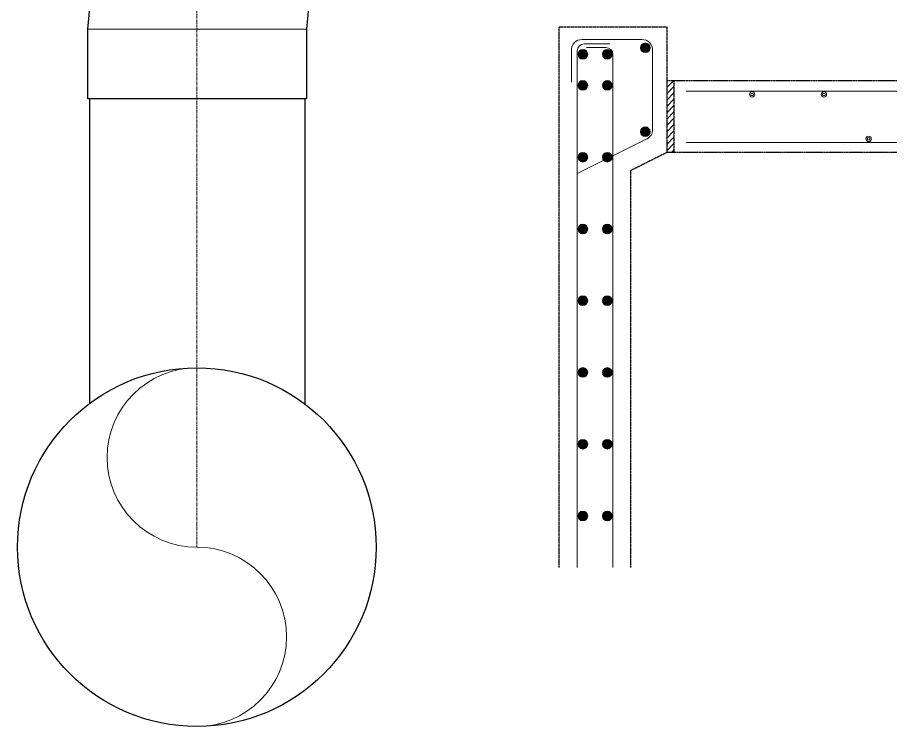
# Model space of a CAD drawing. Header units: inches. Extents: x 0 to 235202, y 0 to 186812.
# Drawn here: x 83609 to 87259, y 169206 to 172171 of the extents above; entities that cross this region are included whole.
import ezdxf

# ---------------------------------------------------------------- set-up
doc = ezdxf.new("R2010")
doc.units = ezdxf.units.IN
doc.header["$MEASUREMENT"] = 0
doc.linetypes.add('CENTER', pattern=[2, 1.25, -0.25, 0.25, -0.25])
doc.linetypes.add('HIDDEN', pattern=[0.375, 0.25, -0.125])
for name, color, linetype in [('1', 1, 'CENTER'), ('2', 2, 'HIDDEN'), ('steel elbow 90deg', 3, 'Continuous')]:
    doc.layers.add(name, color=color, linetype=linetype)
doc.layers.add('DIM', color=251, linetype='Continuous', lineweight=0)

msp = doc.modelspace()

# ---------------------------------------------------------------- hatches: boundary and pattern name
at = {"layer": 'DIM'}
for points in [[(86213.2, 172043.8, 1), (86253.7, 172043.8, 1)], [(85952.3, 172016.5, 1), (85992.8, 172016.5, 1)], [(86054.3, 172016.5, 1), (86094.8, 172016.5, 1)], [(85952.3, 171886.4, 1), (85992.8, 171886.4, 1)], [(86054.3, 171886.4, 1), (86094.8, 171886.4, 1)], [(86213, 171692.8, 1), (86253.5, 171692.8, 1)], [(85952.3, 171586.4, 1), (85992.8, 171586.4, 1)], [(86054.3, 171586.4, 1), (86094.8, 171586.4, 1)], [(85952.3, 171286.4, 1), (85992.8, 171286.4, 1)], [(86054.3, 171286.4, 1), (86094.8, 171286.4, 1)], [(85952.3, 170986.4, 1), (85992.8, 170986.4, 1)], [(86054.3, 170986.4, 1), (86094.8, 170986.4, 1)], [(85952.3, 170686.4, 1), (85992.8, 170686.4, 1)], [(86054.3, 170686.4, 1), (86094.8, 170686.4, 1)], [(85952.3, 170386.4, 1), (85992.8, 170386.4, 1)], [(86054.3, 170386.4, 1), (86094.8, 170386.4, 1)], [(85952.3, 170086.4, 1), (85992.8, 170086.4, 1)], [(86054.3, 170086.4, 1), (86094.8, 170086.4, 1)]]:
    msp.add_hatch(color=251, dxfattribs=at).paths.add_polyline_path(points)

# ---------------------------------------------------------------- linework, layer by layer
at = {"layer": '1', "color": 251}
for p, q in [((85873.6, 169871.3), (85873.6, 172131)), ((85873.6, 172131), (86323.6, 172131)), ((86323.6, 172131), (86323.6, 171606)), ((86353.6, 171906), (86353.6, 171606)), ((85873.6, 169871.3), (85873.6, 171868.5)), ((86323.6, 171606), (86173.6, 171531)), ((86173.6, 169871.3), (86173.6, 171531)), ((86173.6, 169871.3), (86173.6, 171531))]:
    msp.add_line(p, q, dxfattribs=at)
at = {"layer": '1', "color": 251, "linetype": 'Continuous'}
for p, q in [((86323.6, 171904.7), (86324.8, 171906)), ((86323.6, 171878.2), (86351.4, 171906)), ((86323.6, 171851.7), (86353.6, 171881.7)), ((86323.6, 171825.2), (86353.6, 171855.2)), ((86323.6, 171798.7), (86353.6, 171828.7)), ((86323.6, 171772.1), (86353.6, 171802.1)), ((86323.6, 171745.6), (86353.6, 171775.6)), ((86323.6, 171719.1), (86353.6, 171749.1)), ((86323.6, 171692.6), (86353.6, 171722.6)), ((86323.6, 171666.1), (86353.6, 171696.1)), ((86323.6, 171639.6), (86353.6, 171669.6)), ((86323.6, 171613), (86353.6, 171643)), ((86343, 171606), (86353.6, 171616.5))]:
    msp.add_line(p, q, dxfattribs=at)
at = {"layer": '2', "color": 251}
for p, q in [((90844.2, 171906), (86323.5, 171906)), ((90899.3, 171606), (86323.5, 171606))]:
    msp.add_line(p, q, dxfattribs=at)
at = {"layer": 'DIM', "color": 251, "linetype": 'CENTER', "ltscale": 10}
msp.add_line((84358.6, 172301.1), (84358.6, 169955.9), dxfattribs=at)
at = {"layer": 'DIM', "color": 251}
for p, q in [((84816.6, 172121.1), (83902.3, 172121.1)), ((85969.5, 172078.7), (86219.1, 172078.7)), ((86085.1, 172060.1), (85978.6, 172060.1)), ((85924.5, 171984.1), (85924.5, 172033.7)), ((85948.6, 172030.1), (85948.6, 169871.3)), ((85988.1, 172045), (86068.6, 172045)), ((86098.6, 172015), (86098.6, 169871.3)), ((86264.1, 172033.7), (86264.1, 171702.5)), ((85924.5, 171984.1), (85924.5, 171899.9)), ((90846.2, 171862.7), (86404.4, 171862.7)), ((86239.7, 171662.5), (85949.3, 171518.4)), ((90862.7, 171647.9), (86404.4, 171647.9))]:
    msp.add_line(p, q, dxfattribs=at)
for centre, radius in [((86233.5, 172043.8), 20.2), ((85972.6, 172016.5), 20.2), ((86074.5, 172016.5), 20.2), ((85972.6, 171886.4), 20.2), ((86074.5, 171886.4), 20.2), ((86680.6, 171849), 11.2), ((86980.6, 171849), 11.2), ((86233.3, 171692.8), 20.2), ((87167.5, 171663), 11.2), ((85972.6, 171586.4), 20.2), ((86074.5, 171586.4), 20.2), ((85972.6, 171286.4), 20.2), ((86074.5, 171286.4), 20.2), ((85972.6, 170986.4), 20.2), ((86074.5, 170986.4), 20.2), ((85972.6, 170686.4), 20.2), ((86074.5, 170686.4), 20.2), ((85972.6, 170386.4), 20.2), ((86074.5, 170386.4), 20.2), ((85972.6, 170086.4), 20.2), ((86074.5, 170086.4), 20.2)]:
    msp.add_circle(centre, radius, dxfattribs=at)
for centre, radius, start, end in [((85969.5, 172033.7), 45, 90, 180), ((85978.6, 172030.1), 30, 90, 180), ((86219.1, 172033.7), 45, 0, 90), ((86068.6, 172015), 30, 0, 90), ((86680.6, 171849), 5.62, 0, 180), ((86680.6, 171849), 5.62, 180, 0), ((86980.6, 171849), 5.62, 0, 180), ((86980.6, 171849), 5.62, 180, 0), ((86219.1, 171702.5), 45, 297.2195, 0), ((87167.5, 171663), 5.62, 0, 180), ((87167.5, 171663), 5.62, 180, 0), ((84358.6, 170331), 375, 90, 270), ((84358.6, 169581), 375, 270, 90)]:
    msp.add_arc(centre, radius, start, end, dxfattribs=at)
at = {"layer": 'steel elbow 90deg', "color": 251}
for p, q in [((83902.3, 172121.1), (83928.7, 172388.6)), ((84825.4, 172210.3), (84816.6, 172121.1)), ((83902.3, 171831), (83902.3, 172121.1)), ((84816.6, 172121.1), (84816.6, 171831)), ((84816.6, 171831), (83902.3, 171831)), ((83909.5, 171831), (83909.5, 170556.7)), ((84809.5, 171831), (84809.5, 170555.3))]:
    msp.add_line(p, q, dxfattribs=at)
msp.add_circle((84358.6, 169956), 750, dxfattribs=at)

doc.saveas('drawing.dxf')
